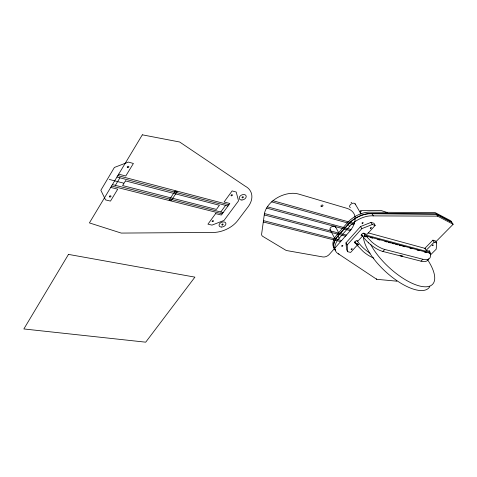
<?xml version="1.0" encoding="UTF-8"?>
<svg xmlns="http://www.w3.org/2000/svg" width="477" height="477" viewBox="0 0 477 477"><rect width="100%" height="100%" fill="white"/><g stroke="black" fill="none" stroke-linecap="round" stroke-linejoin="round"><path stroke-width="0.72" d="M429.67 251.284L426.14 250.33L424.876 248.332L432.907 240.164L435.406 240.879L436.699 242.876L436.205 249.179L430.504 254.903M354.363 223.486L355.138 220.028L355.049 216.814A26.754 16.081 -28.3 0 0 346.636 208.246L298.572 194.056A22.604 14.543 -26.7 0 0 281.573 195.659C274.132 198.641 266.565 204.967 264.502 213.088L261.64 233.998A5.503 3.47 -24.8 0 0 262.797 236.395L285.747 250.192A5.295 3.202 -25.6 0 0 286.772 250.58L322.905 256.96A5.116 2.963 -27.1 0 0 329.339 254.384L350.166 230.808L352.682 227.159L354.363 223.486L272.963 200.728M115.351 185.356L119.918 177.802M220.762 211.985L225.603 205.366M335.438 250.324A19.927 11.478 -28.7 0 1 338.008 236.091L348.299 224.363A20.231 11.734 -29.6 0 1 372.066 213.774L436.228 214.137L451.797 222.282L453.15 224.262L435.996 241.612M360.368 213.893L360.373 213.583M396.596 280.679L396.882 281.174L376.717 279.307L338.974 254.235A19.974 11.454 -28.7 0 1 339.165 238.232L349.492 226.503A20.278 11.71 -29.6 0 1 373.324 215.884L437.582 216.147L453.15 224.262M357.977 244.343L350.649 252.428L347.715 251.713L346.564 249.59L345.98 242.871L360.57 226.521L371.005 222.419L373.932 223.26L375.178 225.371L367.051 234.338L362.902 233.217L361.047 235.274L362.782 235.739L357.875 241.171L356.146 240.718L354.322 242.745L356.391 243.276M347.715 251.713L347.143 245.005L361.793 228.656L372.251 224.542L375.178 225.371M354.649 241.672L356.432 244.349L357.351 243.342L358.227 244.48L357.309 245.494L363.295 251.612A19.563 8.151 41.8 0 0 373.831 258.093M365.931 235.99L372 242.149A19.76 7.936 41.7 0 0 384.76 249.441L422.884 259.261A23.546 8.902 42.5 0 0 430.2 257.431L430.582 255.583L430.32 253.257L365.931 235.99C365.436 238.44 362.943 235.25 365.036 234.845L430.081 252.363L429.389 253.054M361.322 234.147A19.718 7.984 41.7 0 0 382.87 251.457L384.76 249.441M426.14 250.33L434.201 242.161L436.699 242.876M382.87 251.457L421 261.157L422.884 259.261M429.855 253.722L430.32 253.257M351.048 202.731L351.77 202.457M110.724 187.425L117.741 189.178L110.491 201.091L105.554 199.923L100.856 190.287L114.385 167.451L128.379 162.079L133.399 163.474L125.761 176.019L118.695 174.153M111.564 186.024L222.234 213.815M263.28 221.99L340.656 241.6M112.411 184.611L223.135 212.587M263.465 220.636L341.586 240.551M356.432 244.349L358.579 244.898M109.257 179.441L123.692 183.15M116.966 177.027L227.982 205.986M264.437 213.547L346.409 235.101M117.831 175.596L228.9 204.74M264.246 214.93L345.467 236.163M364.106 235.871L367.684 236.83M370.54 237.594L372.686 238.172M377.689 239.508L379.835 240.086M384.838 241.422L386.984 242M388.409 242.382L390.556 242.954M391.987 243.336L394.133 243.914M395.558 244.296L397.705 244.868M399.136 245.25L401.276 245.828M402.707 246.21L404.854 246.782M409.856 248.123L412.003 248.696M417.005 250.037L419.146 250.61M424.154 251.951L426.295 252.524M266.548 208.073L350.297 230.647M267.323 206.821L351.132 229.544M368.172 232.859L425.532 248.511M271.646 201.854L353.898 224.715M387.223 212.563L381.129 210.506A4.436 1.675 41.2 0 0 380.294 210.357L361.268 210.476A5.098 2.003 40.9 0 0 360.242 211.645L360.332 213.022M368.643 242.894L368.345 242.614M365.036 234.845L363.766 233.038M436.228 214.137L437.582 216.147M432.907 240.164L434.201 242.161M372.066 213.774L373.324 215.884M371.005 222.419L372.251 224.542M355.18 203.888L361.119 214.09M360.57 226.521L361.793 228.656M348.299 224.363L349.492 226.503M376.431 278.801L376.717 279.307M345.98 242.871L347.143 245.005M335.468 226.79L338.956 233.205M338.008 236.091L339.165 238.232M330.072 229.652L334.532 237.993M338.622 253.573L338.974 254.235M429.455 250.64L430.081 252.363M402.278 256.125A2.761 1.097 42.6 0 1 401.723 255.928M402.433 255.964A2.761 1.097 42.6 0 1 402.26 255.916M402.719 256.358A2.761 1.097 42.6 0 1 400.096 255.368M402.415 256.328A2.761 1.097 42.6 0 1 401.139 255.863M350.374 207.567A3.148 1.908 -30.2 0 1 351.555 203.757A3.148 1.908 -30.2 0 1 355.299 204.8M330.782 230.242A3.053 1.83 -28.4 0 1 331.837 226.641A3.053 1.83 -28.4 0 1 335.575 227.565M427.738 259.941A43.324 17.208 42.6 0 1 418.901 285.818A43.324 17.208 42.6 0 1 370.575 244.194M429.837 286.528A43.139 17.399 42.7 0 1 393.632 278.324A43.139 17.399 42.7 0 1 363.349 236.878M360.409 212.032A4.365 1.723 40.9 0 1 360.463 211.907M360.892 211.544A4.365 1.723 40.9 0 1 361.232 211.484M360.576 212.062A4.818 1.896 40.9 0 1 360.576 211.949M360.851 211.329A4.818 1.896 40.9 0 1 360.922 211.269M360.35 212.032A4.812 1.896 40.9 0 1 360.379 211.937M333.989 247.945A19.891 11.496 -28.7 0 1 337.15 234.493L347.405 222.765A20.195 11.752 -29.6 0 1 371.124 212.193L435.221 212.635L450.783 220.803L451.683 222.115L436.121 213.97L371.959 213.595A20.225 11.734 -29.6 0 0 348.198 224.184L337.913 235.912A19.921 11.484 -28.7 0 0 335.569 250.383M370.021 253.209A19.605 8.103 41.7 0 1 357.017 240.527M428.513 258.82A23.498 8.956 42.5 0 1 421 261.157M432.383 245.446C433.492 246.293 433.629 243.842 432.389 245.405M68.479 254.396L23.85 328.957L145.712 342.176L194.908 277.137L68.479 254.396M142.325 134.824L89.408 222.908L121.23 233.08L211.09 232.43A23.367 15.652 -22.1 0 0 237.743 220.511L248.052 206.875A23.707 16.123 -23.3 0 0 245.202 186.167L179.656 142.003L142.325 134.824M125.475 180.89L122.607 185.577L216.403 209.415L219.426 205.253L125.475 180.89M175.071 191.14L169.162 199.976L171.267 200.507L177.188 191.694L175.071 191.14M215.622 213.613L207.942 224.166L211.985 225.12L224.029 220.428L238.536 200.877L236.216 192.046L232.132 190.913L224.083 201.974L229.819 203.488L221.334 215.038L215.622 213.613M351.519 249.519A0.62 0.352 -28.3 0 0 352.211 248.809A0.62 0.352 -28.3 0 0 351.251 248.97A0.62 0.352 -28.3 0 0 351.519 249.519M370.677 228.346A0.638 0.37 -29.9 0 0 371.398 227.612A0.638 0.37 -29.9 0 0 370.426 227.762A0.638 0.37 -29.9 0 0 370.677 228.346M362.419 223.421A0.644 0.376 -29.8 0 0 363.14 222.676A0.644 0.376 -29.8 0 0 362.156 222.825A0.644 0.376 -29.8 0 0 362.419 223.421M342.104 246.215A0.626 0.358 -28.1 0 0 342.79 245.5A0.626 0.358 -28.1 0 0 341.818 245.661A0.626 0.358 -28.1 0 0 342.104 246.215M321.695 206.619A1.115 0.698 -28.8 0 0 322.947 205.313A1.115 0.698 -28.8 0 0 321.218 205.504A1.115 0.698 -28.8 0 0 321.695 206.619M231.554 195.791A0.745 0.513 -23.7 0 0 232.412 194.938A0.745 0.513 -23.7 0 0 231.214 194.974A0.745 0.513 -23.7 0 0 231.554 195.791M212.599 221.662A0.727 0.483 -21.5 0 0 213.487 220.887A0.727 0.483 -21.5 0 0 212.325 220.869A0.727 0.483 -21.5 0 0 212.599 221.662M242.531 197.824A0.739 0.501 -24.4 0 0 243.389 196.983A0.739 0.501 -24.4 0 0 242.209 197.013A0.739 0.501 -24.4 0 0 242.531 197.824M222.276 224.995A0.721 0.471 -22.1 0 0 223.158 224.226A0.721 0.471 -22.1 0 0 222.02 224.214A0.721 0.471 -22.1 0 0 222.276 224.995M221.435 227.052A3.595 2.367 -22.1 0 0 225.848 223.218A3.595 2.367 -22.1 0 0 220.159 223.147A3.595 2.367 -22.1 0 0 221.435 227.052M241.911 200.006A3.697 2.51 -24.4 0 0 246.072 195.737A3.697 2.51 -24.4 0 0 240.128 196.047A3.697 2.51 -24.4 0 0 241.911 200.006M109.871 196.977A0.817 0.584 -12.9 0 0 110.986 196.238A0.817 0.584 -12.9 0 0 109.698 195.981A0.817 0.584 -12.9 0 0 109.871 196.977M127.77 167.534A0.835 0.626 -14.6 0 0 128.862 166.706A0.835 0.626 -14.6 0 0 127.52 166.479A0.835 0.626 -14.6 0 0 127.77 167.534"/></g></svg>
